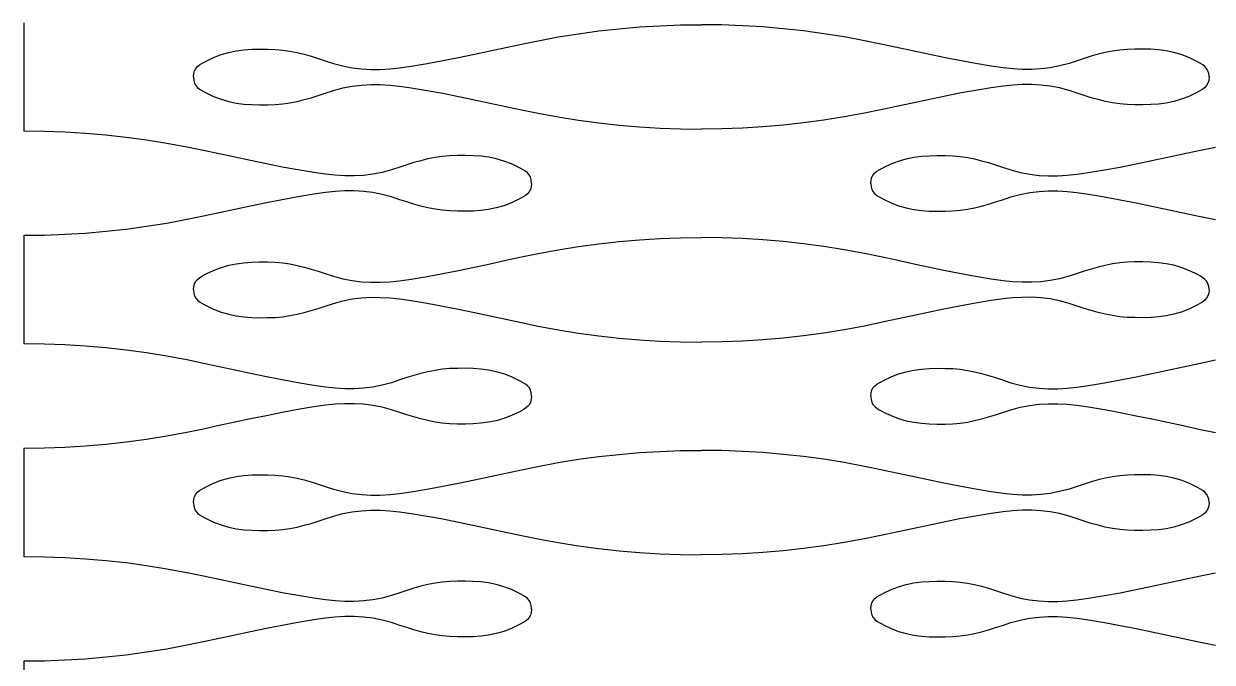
# Model space of a CAD drawing. Extents: x -53 to 53, y -73 to 73.
# Drawn here: x -52.5 to -21.8, y -16.87 to -0.37 of the extents above; entities that cross this region are included whole.
import ezdxf

# ---------------------------------------------------------------- set-up
doc = ezdxf.new("R2010")
doc.units = 0
doc.header["$MEASUREMENT"] = 0
doc.layers.get('0').update_dxf_attribs({"linetype": 'CONTINUOUS'})

msp = doc.modelspace()

# ---------------------------------------------------------------- linework, layer by layer
for p, q in [((-52.5, -0.346), (-52.5, -3.146)), ((-38.168, -0.627), (-37.644, -0.556)), ((-37.644, -0.556), (-37.119, -0.498)), ((-37.119, -0.498), (-36.592, -0.453)), ((-36.592, -0.453), (-36.064, -0.421)), ((-36.064, -0.421), (-35.533, -0.402)), ((-35.533, -0.402), (-35, -0.396)), ((-34.467, -0.402), (-35, -0.396)), ((-33.936, -0.421), (-34.467, -0.402)), ((-33.408, -0.453), (-33.936, -0.421)), ((-32.881, -0.498), (-33.408, -0.453)), ((-32.356, -0.556), (-32.881, -0.498)), ((-31.832, -0.627), (-32.356, -0.556)), ((-40.048, -0.984), (-39.642, -0.898)), ((-39.642, -0.898), (-39.216, -0.81)), ((-39.216, -0.81), (-38.692, -0.712)), ((-38.692, -0.712), (-38.168, -0.627)), ((-31.308, -0.712), (-31.832, -0.627)), ((-30.784, -0.81), (-31.308, -0.712)), ((-30.358, -0.898), (-30.784, -0.81)), ((-29.951, -0.984), (-30.358, -0.898)), ((-47.596, -1.244), (-47.401, -1.169)), ((-47.401, -1.169), (-47.206, -1.112)), ((-47.206, -1.112), (-47.01, -1.072)), ((-47.01, -1.072), (-46.812, -1.046)), ((-46.812, -1.046), (-46.612, -1.031)), ((-46.612, -1.031), (-46.408, -1.025)), ((-46.408, -1.025), (-46.201, -1.026)), ((-46.201, -1.026), (-46.002, -1.033)), ((-46.002, -1.033), (-45.811, -1.051)), ((-45.811, -1.051), (-45.624, -1.078)), ((-45.624, -1.078), (-45.439, -1.115)), ((-45.439, -1.115), (-45.257, -1.159)), ((-45.257, -1.159), (-45.076, -1.21)), ((-45.076, -1.21), (-44.896, -1.265)), ((-41.267, -1.243), (-40.86, -1.158)), ((-40.86, -1.158), (-40.454, -1.072)), ((-40.454, -1.072), (-40.048, -0.984)), ((-29.546, -1.072), (-29.951, -0.984)), ((-29.14, -1.158), (-29.546, -1.072)), ((-28.733, -1.243), (-29.14, -1.158)), ((-24.924, -1.21), (-25.105, -1.265)), ((-24.743, -1.159), (-24.924, -1.21)), ((-24.561, -1.115), (-24.743, -1.159)), ((-24.376, -1.078), (-24.561, -1.115)), ((-24.189, -1.051), (-24.376, -1.078)), ((-23.999, -1.033), (-24.189, -1.051)), ((-23.799, -1.026), (-23.999, -1.033)), ((-23.592, -1.025), (-23.799, -1.026)), ((-23.389, -1.031), (-23.592, -1.025)), ((-23.188, -1.046), (-23.389, -1.031)), ((-22.99, -1.072), (-23.188, -1.046)), ((-22.794, -1.112), (-22.99, -1.072)), ((-22.599, -1.169), (-22.794, -1.112)), ((-22.404, -1.244), (-22.599, -1.169)), ((-48.09, -1.585), (-48.056, -1.525)), ((-48.056, -1.525), (-48.013, -1.476)), ((-48.013, -1.476), (-47.961, -1.434)), ((-47.961, -1.434), (-47.902, -1.397)), ((-47.902, -1.397), (-47.838, -1.362)), ((-47.838, -1.362), (-47.77, -1.328)), ((-47.77, -1.328), (-47.596, -1.244)), ((-44.896, -1.265), (-44.715, -1.325)), ((-44.715, -1.325), (-44.502, -1.396)), ((-44.502, -1.396), (-44.258, -1.461)), ((-44.258, -1.461), (-44.015, -1.508)), ((-44.015, -1.508), (-43.774, -1.538)), ((-43.046, -1.537), (-42.798, -1.511)), ((-42.798, -1.511), (-42.493, -1.467)), ((-42.493, -1.467), (-42.083, -1.399)), ((-42.083, -1.399), (-41.675, -1.323)), ((-41.675, -1.323), (-41.267, -1.243)), ((-28.326, -1.323), (-28.733, -1.243)), ((-27.917, -1.399), (-28.326, -1.323)), ((-27.507, -1.467), (-27.917, -1.399)), ((-27.202, -1.511), (-27.507, -1.467)), ((-26.954, -1.537), (-27.202, -1.511)), ((-25.985, -1.508), (-26.226, -1.538)), ((-25.743, -1.461), (-25.985, -1.508)), ((-25.499, -1.396), (-25.743, -1.461)), ((-25.285, -1.325), (-25.499, -1.396)), ((-25.105, -1.265), (-25.285, -1.325)), ((-22.23, -1.328), (-22.404, -1.244)), ((-22.163, -1.362), (-22.23, -1.328)), ((-22.099, -1.397), (-22.163, -1.362)), ((-22.04, -1.434), (-22.099, -1.397)), ((-21.988, -1.476), (-22.04, -1.434)), ((-21.944, -1.525), (-21.988, -1.476)), ((-21.911, -1.585), (-21.944, -1.525)), ((-48.118, -1.746), (-48.111, -1.658)), ((-48.118, -1.746), (-48.111, -1.834)), ((-48.111, -1.658), (-48.09, -1.585)), ((-48.111, -1.834), (-48.09, -1.906)), ((-43.774, -1.538), (-43.533, -1.552)), ((-43.533, -1.552), (-43.29, -1.551)), ((-43.29, -1.551), (-43.046, -1.537)), ((-26.71, -1.551), (-26.954, -1.537)), ((-26.467, -1.552), (-26.71, -1.551)), ((-26.226, -1.538), (-26.467, -1.552)), ((-21.89, -1.658), (-21.911, -1.585)), ((-21.89, -1.834), (-21.911, -1.906)), ((-21.882, -1.746), (-21.89, -1.658)), ((-21.882, -1.746), (-21.89, -1.834)), ((-48.09, -1.906), (-48.056, -1.966)), ((-48.056, -1.966), (-48.013, -2.016)), ((-48.013, -2.016), (-47.96, -2.058)), ((-47.96, -2.058), (-47.901, -2.095)), ((-47.901, -2.095), (-47.837, -2.129)), ((-47.837, -2.129), (-47.77, -2.164)), ((-44.715, -2.167), (-44.502, -2.096)), ((-44.502, -2.096), (-44.257, -2.03)), ((-44.257, -2.03), (-44.015, -1.983)), ((-44.015, -1.983), (-43.774, -1.954)), ((-43.774, -1.954), (-43.533, -1.94)), ((-43.533, -1.94), (-43.29, -1.941)), ((-43.29, -1.941), (-43.046, -1.954)), ((-43.046, -1.954), (-42.798, -1.98)), ((-42.798, -1.98), (-42.493, -2.024)), ((-42.493, -2.024), (-42.083, -2.093)), ((-42.083, -2.093), (-41.674, -2.168)), ((-27.917, -2.093), (-28.326, -2.168)), ((-27.507, -2.024), (-27.917, -2.093)), ((-27.202, -1.98), (-27.507, -2.024)), ((-26.954, -1.954), (-27.202, -1.98)), ((-26.71, -1.941), (-26.954, -1.954)), ((-26.467, -1.94), (-26.71, -1.941)), ((-26.226, -1.954), (-26.467, -1.94)), ((-25.985, -1.983), (-26.226, -1.954)), ((-25.743, -2.03), (-25.985, -1.983)), ((-25.499, -2.096), (-25.743, -2.03)), ((-25.285, -2.167), (-25.499, -2.096)), ((-22.163, -2.129), (-22.23, -2.164)), ((-22.099, -2.095), (-22.163, -2.129)), ((-22.04, -2.058), (-22.099, -2.095)), ((-21.988, -2.016), (-22.04, -2.058)), ((-21.944, -1.966), (-21.988, -2.016)), ((-21.911, -1.906), (-21.944, -1.966)), ((-47.77, -2.164), (-47.596, -2.248)), ((-47.596, -2.248), (-47.401, -2.323)), ((-47.401, -2.323), (-47.206, -2.379)), ((-47.206, -2.379), (-47.01, -2.419)), ((-47.01, -2.419), (-46.812, -2.446)), ((-46.812, -2.446), (-46.611, -2.461)), ((-46.002, -2.459), (-45.811, -2.441)), ((-45.811, -2.441), (-45.624, -2.413)), ((-45.624, -2.413), (-45.439, -2.377)), ((-45.439, -2.377), (-45.257, -2.332)), ((-45.257, -2.332), (-45.076, -2.282)), ((-45.076, -2.282), (-44.895, -2.226)), ((-44.895, -2.226), (-44.715, -2.167)), ((-41.674, -2.168), (-41.267, -2.249)), ((-41.267, -2.249), (-40.86, -2.333)), ((-40.86, -2.333), (-40.454, -2.42)), ((-40.454, -2.42), (-40.048, -2.507)), ((-29.546, -2.42), (-29.952, -2.507)), ((-29.14, -2.333), (-29.546, -2.42)), ((-28.733, -2.249), (-29.14, -2.333)), ((-28.326, -2.168), (-28.733, -2.249)), ((-25.105, -2.226), (-25.285, -2.167)), ((-24.924, -2.282), (-25.105, -2.226)), ((-24.743, -2.332), (-24.924, -2.282)), ((-24.561, -2.377), (-24.743, -2.332)), ((-24.377, -2.413), (-24.561, -2.377)), ((-24.189, -2.441), (-24.377, -2.413)), ((-23.999, -2.459), (-24.189, -2.441)), ((-23.189, -2.446), (-23.389, -2.461)), ((-22.991, -2.419), (-23.189, -2.446)), ((-22.794, -2.379), (-22.991, -2.419)), ((-22.599, -2.323), (-22.794, -2.379)), ((-22.404, -2.248), (-22.599, -2.323)), ((-22.23, -2.164), (-22.404, -2.248)), ((-46.611, -2.461), (-46.408, -2.467)), ((-46.408, -2.467), (-46.201, -2.466)), ((-46.201, -2.466), (-46.002, -2.459)), ((-40.048, -2.507), (-39.642, -2.594)), ((-39.642, -2.594), (-39.216, -2.682)), ((-39.216, -2.682), (-38.692, -2.779)), ((-30.784, -2.682), (-31.308, -2.779)), ((-30.358, -2.594), (-30.784, -2.682)), ((-29.952, -2.507), (-30.358, -2.594)), ((-23.8, -2.466), (-23.999, -2.459)), ((-23.592, -2.467), (-23.8, -2.466)), ((-23.389, -2.461), (-23.592, -2.467)), ((-38.692, -2.779), (-38.168, -2.864)), ((-38.168, -2.864), (-37.644, -2.935)), ((-37.644, -2.935), (-37.119, -2.993)), ((-37.119, -2.993), (-36.592, -3.038)), ((-36.592, -3.038), (-36.064, -3.07)), ((-33.408, -3.038), (-33.936, -3.07)), ((-32.881, -2.993), (-33.408, -3.038)), ((-32.356, -2.935), (-32.881, -2.993)), ((-31.832, -2.864), (-32.356, -2.935)), ((-31.308, -2.779), (-31.832, -2.864)), ((-51.967, -3.152), (-52.5, -3.146)), ((-51.436, -3.171), (-51.967, -3.152)), ((-50.908, -3.203), (-51.436, -3.171)), ((-50.381, -3.248), (-50.908, -3.203)), ((-49.856, -3.306), (-50.381, -3.248)), ((-49.332, -3.377), (-49.856, -3.306)), ((-36.064, -3.07), (-35.533, -3.089)), ((-35.533, -3.089), (-35, -3.096)), ((-34.467, -3.089), (-35, -3.096)), ((-33.936, -3.07), (-34.467, -3.089)), ((-48.808, -3.462), (-49.332, -3.377)), ((-48.284, -3.56), (-48.808, -3.462)), ((-47.858, -3.648), (-48.284, -3.56)), ((-47.451, -3.734), (-47.858, -3.648)), ((-22.548, -3.734), (-22.142, -3.648)), ((-22.142, -3.648), (-21.716, -3.56)), ((-47.046, -3.822), (-47.451, -3.734)), ((-46.64, -3.908), (-47.046, -3.822)), ((-46.233, -3.993), (-46.64, -3.908)), ((-42.424, -3.96), (-42.605, -4.015)), ((-42.243, -3.909), (-42.424, -3.96)), ((-42.061, -3.865), (-42.243, -3.909)), ((-41.876, -3.828), (-42.061, -3.865)), ((-41.689, -3.801), (-41.876, -3.828)), ((-41.499, -3.783), (-41.689, -3.801)), ((-41.299, -3.776), (-41.499, -3.783)), ((-41.092, -3.775), (-41.299, -3.776)), ((-40.889, -3.781), (-41.092, -3.775)), ((-40.688, -3.796), (-40.889, -3.781)), ((-40.49, -3.822), (-40.688, -3.796)), ((-40.294, -3.862), (-40.49, -3.822)), ((-40.099, -3.919), (-40.294, -3.862)), ((-39.904, -3.994), (-40.099, -3.919)), ((-30.096, -3.994), (-29.901, -3.919)), ((-29.901, -3.919), (-29.706, -3.862)), ((-29.706, -3.862), (-29.51, -3.822)), ((-29.51, -3.822), (-29.312, -3.796)), ((-29.312, -3.796), (-29.112, -3.781)), ((-29.112, -3.781), (-28.908, -3.775)), ((-28.908, -3.775), (-28.701, -3.776)), ((-28.701, -3.776), (-28.502, -3.783)), ((-28.502, -3.783), (-28.311, -3.801)), ((-28.311, -3.801), (-28.124, -3.828)), ((-28.124, -3.828), (-27.939, -3.865)), ((-27.939, -3.865), (-27.757, -3.909)), ((-27.757, -3.909), (-27.576, -3.96)), ((-27.576, -3.96), (-27.396, -4.015)), ((-23.767, -3.993), (-23.36, -3.908)), ((-23.36, -3.908), (-22.954, -3.822)), ((-22.954, -3.822), (-22.548, -3.734)), ((-45.826, -4.073), (-46.233, -3.993)), ((-45.417, -4.149), (-45.826, -4.073)), ((-45.007, -4.217), (-45.417, -4.149)), ((-44.702, -4.261), (-45.007, -4.217)), ((-44.454, -4.287), (-44.702, -4.261)), ((-44.21, -4.301), (-44.454, -4.287)), ((-43.726, -4.288), (-43.967, -4.302)), ((-43.485, -4.258), (-43.726, -4.288)), ((-43.243, -4.211), (-43.485, -4.258)), ((-42.999, -4.146), (-43.243, -4.211)), ((-42.785, -4.075), (-42.999, -4.146)), ((-42.605, -4.015), (-42.785, -4.075)), ((-39.73, -4.078), (-39.904, -3.994)), ((-39.663, -4.112), (-39.73, -4.078)), ((-39.599, -4.147), (-39.663, -4.112)), ((-39.54, -4.184), (-39.599, -4.147)), ((-39.488, -4.226), (-39.54, -4.184)), ((-39.444, -4.275), (-39.488, -4.226)), ((-39.411, -4.335), (-39.444, -4.275)), ((-30.59, -4.335), (-30.556, -4.275)), ((-30.556, -4.275), (-30.513, -4.226)), ((-30.513, -4.226), (-30.461, -4.184)), ((-30.461, -4.184), (-30.402, -4.147)), ((-30.402, -4.147), (-30.338, -4.112)), ((-30.338, -4.112), (-30.27, -4.078)), ((-30.27, -4.078), (-30.096, -3.994)), ((-27.396, -4.015), (-27.215, -4.075)), ((-27.215, -4.075), (-27.002, -4.146)), ((-27.002, -4.146), (-26.758, -4.211)), ((-26.758, -4.211), (-26.515, -4.258)), ((-26.515, -4.258), (-26.274, -4.288)), ((-26.274, -4.288), (-26.033, -4.302)), ((-25.79, -4.301), (-25.546, -4.287)), ((-25.546, -4.287), (-25.298, -4.261)), ((-25.298, -4.261), (-24.993, -4.217)), ((-24.993, -4.217), (-24.583, -4.149)), ((-24.583, -4.149), (-24.175, -4.073)), ((-24.175, -4.073), (-23.767, -3.993)), ((-43.967, -4.302), (-44.21, -4.301)), ((-39.39, -4.408), (-39.411, -4.335)), ((-39.39, -4.584), (-39.411, -4.656)), ((-39.382, -4.496), (-39.39, -4.408)), ((-39.382, -4.496), (-39.39, -4.584)), ((-30.618, -4.496), (-30.611, -4.408)), ((-30.618, -4.496), (-30.611, -4.584)), ((-30.611, -4.408), (-30.59, -4.335)), ((-30.611, -4.584), (-30.59, -4.656)), ((-26.033, -4.302), (-25.79, -4.301)), ((-45.417, -4.843), (-45.826, -4.918)), ((-45.007, -4.774), (-45.417, -4.843)), ((-44.702, -4.73), (-45.007, -4.774)), ((-44.454, -4.704), (-44.702, -4.73)), ((-44.21, -4.691), (-44.454, -4.704)), ((-43.967, -4.69), (-44.21, -4.691)), ((-43.726, -4.704), (-43.967, -4.69)), ((-43.485, -4.733), (-43.726, -4.704)), ((-43.243, -4.78), (-43.485, -4.733)), ((-42.999, -4.846), (-43.243, -4.78)), ((-42.785, -4.917), (-42.999, -4.846)), ((-39.663, -4.879), (-39.73, -4.914)), ((-39.599, -4.845), (-39.663, -4.879)), ((-39.54, -4.808), (-39.599, -4.845)), ((-39.488, -4.766), (-39.54, -4.808)), ((-39.444, -4.716), (-39.488, -4.766)), ((-39.411, -4.656), (-39.444, -4.716)), ((-30.59, -4.656), (-30.556, -4.716)), ((-30.556, -4.716), (-30.513, -4.766)), ((-30.513, -4.766), (-30.46, -4.808)), ((-30.46, -4.808), (-30.401, -4.845)), ((-30.401, -4.845), (-30.337, -4.879)), ((-30.337, -4.879), (-30.27, -4.914)), ((-27.215, -4.917), (-27.002, -4.846)), ((-27.002, -4.846), (-26.757, -4.78)), ((-26.757, -4.78), (-26.515, -4.733)), ((-26.515, -4.733), (-26.274, -4.704)), ((-26.274, -4.704), (-26.033, -4.69)), ((-26.033, -4.69), (-25.79, -4.691)), ((-25.79, -4.691), (-25.546, -4.704)), ((-25.546, -4.704), (-25.298, -4.73)), ((-25.298, -4.73), (-24.993, -4.774)), ((-24.993, -4.774), (-24.583, -4.843)), ((-24.583, -4.843), (-24.174, -4.918)), ((-47.046, -5.17), (-47.452, -5.257)), ((-46.64, -5.083), (-47.046, -5.17)), ((-46.233, -4.999), (-46.64, -5.083)), ((-45.826, -4.918), (-46.233, -4.999)), ((-42.605, -4.976), (-42.785, -4.917)), ((-42.424, -5.032), (-42.605, -4.976)), ((-42.243, -5.082), (-42.424, -5.032)), ((-42.061, -5.127), (-42.243, -5.082)), ((-41.877, -5.163), (-42.061, -5.127)), ((-41.689, -5.191), (-41.877, -5.163)), ((-41.499, -5.209), (-41.689, -5.191)), ((-41.3, -5.216), (-41.499, -5.209)), ((-41.092, -5.217), (-41.3, -5.216)), ((-40.889, -5.211), (-41.092, -5.217)), ((-40.689, -5.196), (-40.889, -5.211)), ((-40.491, -5.169), (-40.689, -5.196)), ((-40.294, -5.129), (-40.491, -5.169)), ((-40.099, -5.073), (-40.294, -5.129)), ((-39.904, -4.998), (-40.099, -5.073)), ((-39.73, -4.914), (-39.904, -4.998)), ((-30.27, -4.914), (-30.096, -4.998)), ((-30.096, -4.998), (-29.901, -5.073)), ((-29.901, -5.073), (-29.706, -5.129)), ((-29.706, -5.129), (-29.51, -5.169)), ((-29.51, -5.169), (-29.312, -5.196)), ((-29.312, -5.196), (-29.111, -5.211)), ((-29.111, -5.211), (-28.908, -5.217)), ((-28.908, -5.217), (-28.701, -5.216)), ((-28.701, -5.216), (-28.502, -5.209)), ((-28.502, -5.209), (-28.311, -5.191)), ((-28.311, -5.191), (-28.124, -5.163)), ((-28.124, -5.163), (-27.939, -5.127)), ((-27.939, -5.127), (-27.757, -5.082)), ((-27.757, -5.082), (-27.576, -5.032)), ((-27.576, -5.032), (-27.395, -4.976)), ((-27.395, -4.976), (-27.215, -4.917)), ((-24.174, -4.918), (-23.767, -4.999)), ((-23.767, -4.999), (-23.36, -5.083)), ((-23.36, -5.083), (-22.954, -5.17)), ((-22.954, -5.17), (-22.548, -5.257)), ((-48.284, -5.432), (-48.808, -5.529)), ((-47.858, -5.344), (-48.284, -5.432)), ((-47.452, -5.257), (-47.858, -5.344)), ((-22.548, -5.257), (-22.142, -5.344)), ((-22.142, -5.344), (-21.716, -5.432)), ((-51.436, -5.82), (-51.967, -5.839)), ((-50.908, -5.788), (-51.436, -5.82)), ((-50.381, -5.743), (-50.908, -5.788)), ((-49.856, -5.685), (-50.381, -5.743)), ((-49.332, -5.614), (-49.856, -5.685)), ((-48.808, -5.529), (-49.332, -5.614)), ((-51.967, -5.839), (-52.5, -5.846)), ((-52.5, -5.846), (-52.5, -8.646)), ((-38.692, -6.212), (-38.169, -6.127)), ((-38.169, -6.127), (-37.644, -6.056)), ((-37.644, -6.056), (-37.119, -5.998)), ((-37.119, -5.998), (-36.593, -5.953)), ((-36.593, -5.953), (-36.064, -5.921)), ((-36.064, -5.921), (-35.533, -5.902)), ((-35.533, -5.902), (-35, -5.896)), ((-34.467, -5.902), (-35, -5.896)), ((-33.936, -5.921), (-34.467, -5.902)), ((-33.408, -5.953), (-33.936, -5.921)), ((-32.881, -5.998), (-33.408, -5.953)), ((-32.356, -6.056), (-32.881, -5.998)), ((-31.832, -6.127), (-32.356, -6.056)), ((-31.308, -6.212), (-31.832, -6.127)), ((-40.049, -6.484), (-39.643, -6.398)), ((-39.643, -6.398), (-39.216, -6.31)), ((-39.216, -6.31), (-38.692, -6.212)), ((-30.784, -6.31), (-31.308, -6.212)), ((-30.358, -6.398), (-30.784, -6.31)), ((-29.952, -6.484), (-30.358, -6.398)), ((-47.77, -6.828), (-47.596, -6.744)), ((-47.596, -6.744), (-47.402, -6.669)), ((-47.402, -6.669), (-47.206, -6.612)), ((-47.206, -6.612), (-47.01, -6.572)), ((-47.01, -6.572), (-46.812, -6.546)), ((-46.812, -6.546), (-46.612, -6.531)), ((-46.612, -6.531), (-46.409, -6.525)), ((-46.409, -6.525), (-46.201, -6.526)), ((-46.201, -6.526), (-46.002, -6.533)), ((-46.002, -6.533), (-45.811, -6.551)), ((-45.811, -6.551), (-45.624, -6.578)), ((-45.624, -6.578), (-45.44, -6.615)), ((-45.44, -6.615), (-45.257, -6.659)), ((-45.257, -6.659), (-45.076, -6.71)), ((-45.076, -6.71), (-44.896, -6.765)), ((-41.675, -6.823), (-41.267, -6.743)), ((-41.267, -6.743), (-40.861, -6.658)), ((-40.861, -6.658), (-40.455, -6.572)), ((-40.455, -6.572), (-40.049, -6.484)), ((-29.546, -6.572), (-29.952, -6.484)), ((-29.14, -6.658), (-29.546, -6.572)), ((-28.733, -6.743), (-29.14, -6.658)), ((-28.326, -6.823), (-28.733, -6.743)), ((-24.925, -6.71), (-25.105, -6.765)), ((-24.744, -6.659), (-24.925, -6.71)), ((-24.561, -6.615), (-24.744, -6.659)), ((-24.377, -6.578), (-24.561, -6.615)), ((-24.189, -6.551), (-24.377, -6.578)), ((-23.999, -6.533), (-24.189, -6.551)), ((-23.799, -6.526), (-23.999, -6.533)), ((-23.592, -6.525), (-23.799, -6.526)), ((-23.389, -6.531), (-23.592, -6.525)), ((-23.189, -6.546), (-23.389, -6.531)), ((-22.991, -6.572), (-23.189, -6.546)), ((-22.794, -6.612), (-22.991, -6.572)), ((-22.599, -6.669), (-22.794, -6.612)), ((-22.404, -6.744), (-22.599, -6.669)), ((-22.23, -6.828), (-22.404, -6.744)), ((-48.09, -7.085), (-48.057, -7.025)), ((-48.057, -7.025), (-48.013, -6.976)), ((-48.013, -6.976), (-47.961, -6.934)), ((-47.961, -6.934), (-47.902, -6.897)), ((-47.902, -6.897), (-47.838, -6.862)), ((-47.838, -6.862), (-47.77, -6.828)), ((-44.896, -6.765), (-44.716, -6.825)), ((-44.716, -6.825), (-44.502, -6.896)), ((-44.502, -6.896), (-44.258, -6.961)), ((-44.258, -6.961), (-44.016, -7.008)), ((-44.016, -7.008), (-43.774, -7.038)), ((-43.774, -7.038), (-43.533, -7.052)), ((-43.533, -7.052), (-43.291, -7.051)), ((-43.291, -7.051), (-43.046, -7.037)), ((-43.046, -7.037), (-42.798, -7.011)), ((-42.798, -7.011), (-42.494, -6.967)), ((-42.494, -6.967), (-42.083, -6.899)), ((-42.083, -6.899), (-41.675, -6.823)), ((-27.917, -6.899), (-28.326, -6.823)), ((-27.507, -6.967), (-27.917, -6.899)), ((-27.203, -7.011), (-27.507, -6.967)), ((-26.955, -7.037), (-27.203, -7.011)), ((-26.71, -7.051), (-26.955, -7.037)), ((-26.468, -7.052), (-26.71, -7.051)), ((-26.226, -7.038), (-26.468, -7.052)), ((-25.985, -7.008), (-26.226, -7.038)), ((-25.743, -6.961), (-25.985, -7.008)), ((-25.499, -6.896), (-25.743, -6.961)), ((-25.285, -6.825), (-25.499, -6.896)), ((-25.105, -6.765), (-25.285, -6.825)), ((-22.163, -6.862), (-22.23, -6.828)), ((-22.099, -6.897), (-22.163, -6.862)), ((-22.04, -6.934), (-22.099, -6.897)), ((-21.988, -6.976), (-22.04, -6.934)), ((-21.944, -7.025), (-21.988, -6.976)), ((-21.911, -7.085), (-21.944, -7.025)), ((-48.119, -7.246), (-48.111, -7.158)), ((-48.119, -7.246), (-48.111, -7.334)), ((-48.111, -7.158), (-48.09, -7.085)), ((-48.111, -7.334), (-48.09, -7.406)), ((-21.89, -7.158), (-21.911, -7.085)), ((-21.89, -7.334), (-21.911, -7.406)), ((-21.882, -7.246), (-21.89, -7.158)), ((-21.882, -7.246), (-21.89, -7.334)), ((-48.09, -7.406), (-48.056, -7.466)), ((-48.056, -7.466), (-48.013, -7.516)), ((-48.013, -7.516), (-47.961, -7.558)), ((-47.961, -7.558), (-47.902, -7.595)), ((-47.902, -7.595), (-47.837, -7.629)), ((-47.837, -7.629), (-47.77, -7.664)), ((-47.77, -7.664), (-47.596, -7.748)), ((-44.896, -7.726), (-44.715, -7.667)), ((-44.715, -7.667), (-44.502, -7.596)), ((-44.502, -7.596), (-44.258, -7.53)), ((-44.258, -7.53), (-44.015, -7.483)), ((-44.015, -7.483), (-43.774, -7.454)), ((-43.774, -7.454), (-43.533, -7.44)), ((-43.533, -7.44), (-43.291, -7.441)), ((-43.291, -7.441), (-43.046, -7.454)), ((-43.046, -7.454), (-42.798, -7.48)), ((-42.798, -7.48), (-42.493, -7.524)), ((-42.493, -7.524), (-42.083, -7.593)), ((-42.083, -7.593), (-41.675, -7.668)), ((-41.675, -7.668), (-41.267, -7.749)), ((-28.326, -7.668), (-28.733, -7.749)), ((-27.917, -7.593), (-28.326, -7.668)), ((-27.507, -7.524), (-27.917, -7.593)), ((-27.203, -7.48), (-27.507, -7.524)), ((-26.955, -7.454), (-27.203, -7.48)), ((-26.71, -7.441), (-26.955, -7.454)), ((-26.468, -7.44), (-26.71, -7.441)), ((-26.226, -7.454), (-26.468, -7.44)), ((-25.985, -7.483), (-26.226, -7.454)), ((-25.743, -7.53), (-25.985, -7.483)), ((-25.499, -7.596), (-25.743, -7.53)), ((-25.285, -7.667), (-25.499, -7.596)), ((-25.105, -7.726), (-25.285, -7.667)), ((-22.23, -7.664), (-22.404, -7.748)), ((-22.163, -7.629), (-22.23, -7.664)), ((-22.099, -7.595), (-22.163, -7.629)), ((-22.04, -7.558), (-22.099, -7.595)), ((-21.988, -7.516), (-22.04, -7.558)), ((-21.944, -7.466), (-21.988, -7.516)), ((-21.911, -7.406), (-21.944, -7.466)), ((-47.596, -7.748), (-47.401, -7.823)), ((-47.401, -7.823), (-47.206, -7.879)), ((-47.206, -7.879), (-47.01, -7.919)), ((-47.01, -7.919), (-46.812, -7.946)), ((-46.812, -7.946), (-46.611, -7.961)), ((-46.611, -7.961), (-46.408, -7.967)), ((-46.408, -7.967), (-46.201, -7.966)), ((-46.201, -7.966), (-46.002, -7.959)), ((-46.002, -7.959), (-45.811, -7.941)), ((-45.811, -7.941), (-45.624, -7.913)), ((-45.624, -7.913), (-45.439, -7.877)), ((-45.439, -7.877), (-45.257, -7.832)), ((-45.257, -7.832), (-45.076, -7.782)), ((-45.076, -7.782), (-44.896, -7.726)), ((-41.267, -7.749), (-40.861, -7.833)), ((-40.861, -7.833), (-40.454, -7.92)), ((-40.454, -7.92), (-40.049, -8.007)), ((-29.546, -7.92), (-29.952, -8.007)), ((-29.14, -7.833), (-29.546, -7.92)), ((-28.733, -7.749), (-29.14, -7.833)), ((-24.925, -7.782), (-25.105, -7.726)), ((-24.744, -7.832), (-24.925, -7.782)), ((-24.561, -7.877), (-24.744, -7.832)), ((-24.377, -7.913), (-24.561, -7.877)), ((-24.19, -7.941), (-24.377, -7.913)), ((-23.999, -7.959), (-24.19, -7.941)), ((-23.8, -7.966), (-23.999, -7.959)), ((-23.593, -7.967), (-23.8, -7.966)), ((-23.389, -7.961), (-23.593, -7.967)), ((-23.189, -7.946), (-23.389, -7.961)), ((-22.991, -7.919), (-23.189, -7.946)), ((-22.795, -7.879), (-22.991, -7.919)), ((-22.599, -7.823), (-22.795, -7.879)), ((-22.404, -7.748), (-22.599, -7.823)), ((-40.049, -8.007), (-39.643, -8.094)), ((-39.643, -8.094), (-39.216, -8.182)), ((-39.216, -8.182), (-38.692, -8.279)), ((-38.692, -8.279), (-38.168, -8.364)), ((-31.308, -8.279), (-31.832, -8.364)), ((-30.784, -8.182), (-31.308, -8.279)), ((-30.358, -8.094), (-30.784, -8.182)), ((-29.952, -8.007), (-30.358, -8.094)), ((-38.168, -8.364), (-37.644, -8.435)), ((-37.644, -8.435), (-37.119, -8.493)), ((-37.119, -8.493), (-36.592, -8.538)), ((-36.592, -8.538), (-36.064, -8.57)), ((-36.064, -8.57), (-35.533, -8.589)), ((-35.533, -8.589), (-35, -8.596)), ((-34.467, -8.589), (-35, -8.596)), ((-33.936, -8.57), (-34.467, -8.589)), ((-33.408, -8.538), (-33.936, -8.57)), ((-32.882, -8.493), (-33.408, -8.538)), ((-32.356, -8.435), (-32.882, -8.493)), ((-31.832, -8.364), (-32.356, -8.435)), ((-51.967, -8.652), (-52.5, -8.646)), ((-51.436, -8.671), (-51.967, -8.652)), ((-50.908, -8.703), (-51.436, -8.671)), ((-50.381, -8.748), (-50.908, -8.703)), ((-49.856, -8.806), (-50.381, -8.748)), ((-49.332, -8.877), (-49.856, -8.806)), ((-48.808, -8.962), (-49.332, -8.877)), ((-48.284, -9.06), (-48.808, -8.962)), ((-47.858, -9.148), (-48.284, -9.06)), ((-47.452, -9.234), (-47.858, -9.148)), ((-22.549, -9.234), (-22.143, -9.148)), ((-22.143, -9.148), (-21.716, -9.06)), ((-47.046, -9.322), (-47.452, -9.234)), ((-46.64, -9.408), (-47.046, -9.322)), ((-46.233, -9.493), (-46.64, -9.408)), ((-45.826, -9.573), (-46.233, -9.493)), ((-42.605, -9.515), (-42.785, -9.575)), ((-42.425, -9.46), (-42.605, -9.515)), ((-42.244, -9.409), (-42.425, -9.46)), ((-42.061, -9.365), (-42.244, -9.409)), ((-41.877, -9.328), (-42.061, -9.365)), ((-41.689, -9.301), (-41.877, -9.328)), ((-41.499, -9.283), (-41.689, -9.301)), ((-41.299, -9.276), (-41.499, -9.283)), ((-41.092, -9.275), (-41.299, -9.276)), ((-40.889, -9.281), (-41.092, -9.275)), ((-40.689, -9.296), (-40.889, -9.281)), ((-40.491, -9.322), (-40.689, -9.296)), ((-40.294, -9.362), (-40.491, -9.322)), ((-40.099, -9.419), (-40.294, -9.362)), ((-39.904, -9.494), (-40.099, -9.419)), ((-39.73, -9.578), (-39.904, -9.494)), ((-30.27, -9.578), (-30.096, -9.494)), ((-30.096, -9.494), (-29.902, -9.419)), ((-29.902, -9.419), (-29.706, -9.362)), ((-29.706, -9.362), (-29.51, -9.322)), ((-29.51, -9.322), (-29.312, -9.296)), ((-29.312, -9.296), (-29.112, -9.281)), ((-29.112, -9.281), (-28.909, -9.275)), ((-28.909, -9.275), (-28.701, -9.276)), ((-28.701, -9.276), (-28.502, -9.283)), ((-28.502, -9.283), (-28.311, -9.301)), ((-28.311, -9.301), (-28.124, -9.328)), ((-28.124, -9.328), (-27.94, -9.365)), ((-27.94, -9.365), (-27.757, -9.409)), ((-27.757, -9.409), (-27.576, -9.46)), ((-27.576, -9.46), (-27.396, -9.515)), ((-27.396, -9.515), (-27.216, -9.575)), ((-24.175, -9.573), (-23.767, -9.493)), ((-23.767, -9.493), (-23.361, -9.408)), ((-23.361, -9.408), (-22.955, -9.322)), ((-22.955, -9.322), (-22.549, -9.234)), ((-45.417, -9.649), (-45.826, -9.573)), ((-45.007, -9.717), (-45.417, -9.649)), ((-44.703, -9.761), (-45.007, -9.717)), ((-44.455, -9.787), (-44.703, -9.761)), ((-44.21, -9.801), (-44.455, -9.787)), ((-43.968, -9.802), (-44.21, -9.801)), ((-43.726, -9.788), (-43.968, -9.802)), ((-43.485, -9.758), (-43.726, -9.788)), ((-43.243, -9.711), (-43.485, -9.758)), ((-42.999, -9.646), (-43.243, -9.711)), ((-42.785, -9.575), (-42.999, -9.646)), ((-39.663, -9.612), (-39.73, -9.578)), ((-39.599, -9.647), (-39.663, -9.612)), ((-39.54, -9.684), (-39.599, -9.647)), ((-39.488, -9.726), (-39.54, -9.684)), ((-39.444, -9.775), (-39.488, -9.726)), ((-39.411, -9.835), (-39.444, -9.775)), ((-30.59, -9.835), (-30.557, -9.775)), ((-30.557, -9.775), (-30.513, -9.726)), ((-30.513, -9.726), (-30.461, -9.684)), ((-30.461, -9.684), (-30.402, -9.647)), ((-30.402, -9.647), (-30.338, -9.612)), ((-30.338, -9.612), (-30.27, -9.578)), ((-27.216, -9.575), (-27.002, -9.646)), ((-27.002, -9.646), (-26.758, -9.711)), ((-26.758, -9.711), (-26.516, -9.758)), ((-26.516, -9.758), (-26.274, -9.788)), ((-26.274, -9.788), (-26.033, -9.802)), ((-26.033, -9.802), (-25.791, -9.801)), ((-25.791, -9.801), (-25.546, -9.787)), ((-25.546, -9.787), (-25.298, -9.761)), ((-25.298, -9.761), (-24.994, -9.717)), ((-24.994, -9.717), (-24.583, -9.649)), ((-24.583, -9.649), (-24.175, -9.573)), ((-39.39, -9.908), (-39.411, -9.835)), ((-39.39, -10.084), (-39.411, -10.156)), ((-39.382, -9.996), (-39.39, -9.908)), ((-39.382, -9.996), (-39.39, -10.084)), ((-30.619, -9.996), (-30.611, -9.908)), ((-30.619, -9.996), (-30.611, -10.084)), ((-30.611, -9.908), (-30.59, -9.835)), ((-30.611, -10.084), (-30.59, -10.156)), ((-45.826, -10.418), (-46.233, -10.499)), ((-45.417, -10.343), (-45.826, -10.418)), ((-45.007, -10.274), (-45.417, -10.343)), ((-44.703, -10.23), (-45.007, -10.274)), ((-44.455, -10.204), (-44.703, -10.23)), ((-44.21, -10.191), (-44.455, -10.204)), ((-43.968, -10.19), (-44.21, -10.191)), ((-43.726, -10.204), (-43.968, -10.19)), ((-43.485, -10.233), (-43.726, -10.204)), ((-43.243, -10.28), (-43.485, -10.233)), ((-42.999, -10.346), (-43.243, -10.28)), ((-42.785, -10.417), (-42.999, -10.346)), ((-42.605, -10.476), (-42.785, -10.417)), ((-39.73, -10.414), (-39.904, -10.498)), ((-39.663, -10.379), (-39.73, -10.414)), ((-39.599, -10.345), (-39.663, -10.379)), ((-39.54, -10.308), (-39.599, -10.345)), ((-39.488, -10.266), (-39.54, -10.308)), ((-39.444, -10.216), (-39.488, -10.266)), ((-39.411, -10.156), (-39.444, -10.216)), ((-30.59, -10.156), (-30.556, -10.216)), ((-30.556, -10.216), (-30.513, -10.266)), ((-30.513, -10.266), (-30.461, -10.308)), ((-30.461, -10.308), (-30.402, -10.345)), ((-30.402, -10.345), (-30.337, -10.379)), ((-30.337, -10.379), (-30.27, -10.414)), ((-30.27, -10.414), (-30.096, -10.498)), ((-27.396, -10.476), (-27.215, -10.417)), ((-27.215, -10.417), (-27.002, -10.346)), ((-27.002, -10.346), (-26.758, -10.28)), ((-26.758, -10.28), (-26.515, -10.233)), ((-26.515, -10.233), (-26.274, -10.204)), ((-26.274, -10.204), (-26.033, -10.19)), ((-26.033, -10.19), (-25.791, -10.191)), ((-25.791, -10.191), (-25.546, -10.204)), ((-25.546, -10.204), (-25.298, -10.23)), ((-25.298, -10.23), (-24.993, -10.274)), ((-24.993, -10.274), (-24.583, -10.343)), ((-24.583, -10.343), (-24.175, -10.418)), ((-24.175, -10.418), (-23.767, -10.499)), ((-47.046, -10.67), (-47.452, -10.757)), ((-46.64, -10.583), (-47.046, -10.67)), ((-46.233, -10.499), (-46.64, -10.583)), ((-42.425, -10.532), (-42.605, -10.476)), ((-42.244, -10.582), (-42.425, -10.532)), ((-42.061, -10.627), (-42.244, -10.582)), ((-41.877, -10.663), (-42.061, -10.627)), ((-41.69, -10.691), (-41.877, -10.663)), ((-41.499, -10.709), (-41.69, -10.691)), ((-41.3, -10.716), (-41.499, -10.709)), ((-41.093, -10.717), (-41.3, -10.716)), ((-40.889, -10.711), (-41.093, -10.717)), ((-40.689, -10.696), (-40.889, -10.711)), ((-40.491, -10.669), (-40.689, -10.696)), ((-40.295, -10.629), (-40.491, -10.669)), ((-40.099, -10.573), (-40.295, -10.629)), ((-39.904, -10.498), (-40.099, -10.573)), ((-30.096, -10.498), (-29.901, -10.573)), ((-29.901, -10.573), (-29.706, -10.629)), ((-29.706, -10.629), (-29.51, -10.669)), ((-29.51, -10.669), (-29.312, -10.696)), ((-29.312, -10.696), (-29.111, -10.711)), ((-29.111, -10.711), (-28.908, -10.717)), ((-28.908, -10.717), (-28.701, -10.716)), ((-28.701, -10.716), (-28.502, -10.709)), ((-28.502, -10.709), (-28.311, -10.691)), ((-28.311, -10.691), (-28.124, -10.663)), ((-28.124, -10.663), (-27.939, -10.627)), ((-27.939, -10.627), (-27.757, -10.582)), ((-27.757, -10.582), (-27.576, -10.532)), ((-27.576, -10.532), (-27.396, -10.476)), ((-23.767, -10.499), (-23.361, -10.583)), ((-23.361, -10.583), (-22.954, -10.67)), ((-22.954, -10.67), (-22.549, -10.757)), ((-48.808, -11.029), (-49.332, -11.114)), ((-48.284, -10.932), (-48.808, -11.029)), ((-47.858, -10.844), (-48.284, -10.932)), ((-47.452, -10.757), (-47.858, -10.844)), ((-22.549, -10.757), (-22.143, -10.844)), ((-22.143, -10.844), (-21.716, -10.932)), ((-51.967, -11.339), (-52.5, -11.346)), ((-52.5, -11.346), (-52.5, -13.072)), ((-51.436, -11.32), (-51.967, -11.339)), ((-50.908, -11.288), (-51.436, -11.32)), ((-50.382, -11.243), (-50.908, -11.288)), ((-49.856, -11.185), (-50.382, -11.243)), ((-49.332, -11.114), (-49.856, -11.185)), ((-38.693, -11.712), (-38.169, -11.627)), ((-38.169, -11.627), (-37.644, -11.556)), ((-37.644, -11.556), (-37.119, -11.498)), ((-37.119, -11.498), (-36.593, -11.453)), ((-36.593, -11.453), (-36.064, -11.421)), ((-36.064, -11.421), (-35.534, -11.402)), ((-35.534, -11.402), (-35, -11.396)), ((-34.467, -11.402), (-35, -11.396)), ((-33.936, -11.421), (-34.467, -11.402)), ((-33.408, -11.453), (-33.936, -11.421)), ((-32.882, -11.498), (-33.408, -11.453)), ((-32.356, -11.556), (-32.882, -11.498)), ((-31.832, -11.627), (-32.356, -11.556)), ((-31.308, -11.712), (-31.832, -11.627)), ((-40.049, -11.984), (-39.643, -11.898)), ((-39.643, -11.898), (-39.217, -11.81)), ((-39.217, -11.81), (-38.693, -11.712)), ((-30.784, -11.81), (-31.308, -11.712)), ((-30.358, -11.898), (-30.784, -11.81)), ((-29.952, -11.984), (-30.358, -11.898)), ((-47.771, -12.328), (-47.597, -12.244)), ((-47.597, -12.244), (-47.402, -12.169)), ((-47.402, -12.169), (-47.206, -12.112)), ((-47.206, -12.112), (-47.01, -12.072)), ((-47.01, -12.072), (-46.812, -12.046)), ((-46.812, -12.046), (-46.612, -12.031)), ((-46.612, -12.031), (-46.409, -12.025)), ((-46.409, -12.025), (-46.202, -12.026)), ((-46.202, -12.026), (-46.002, -12.033)), ((-46.002, -12.033), (-45.812, -12.051)), ((-45.812, -12.051), (-45.624, -12.078)), ((-45.624, -12.078), (-45.44, -12.115)), ((-45.44, -12.115), (-45.257, -12.159)), ((-45.257, -12.159), (-45.076, -12.21)), ((-45.076, -12.21), (-44.896, -12.265)), ((-44.896, -12.265), (-44.716, -12.325)), ((-41.675, -12.323), (-41.267, -12.243)), ((-41.267, -12.243), (-40.861, -12.158)), ((-40.861, -12.158), (-40.455, -12.072)), ((-40.455, -12.072), (-40.049, -11.984)), ((-29.546, -12.072), (-29.952, -11.984)), ((-29.14, -12.158), (-29.546, -12.072)), ((-28.734, -12.243), (-29.14, -12.158)), ((-28.326, -12.323), (-28.734, -12.243)), ((-25.105, -12.265), (-25.285, -12.325)), ((-24.925, -12.21), (-25.105, -12.265)), ((-24.744, -12.159), (-24.925, -12.21)), ((-24.561, -12.115), (-24.744, -12.159)), ((-24.377, -12.078), (-24.561, -12.115)), ((-24.19, -12.051), (-24.377, -12.078)), ((-23.999, -12.033), (-24.19, -12.051)), ((-23.8, -12.026), (-23.999, -12.033)), ((-23.592, -12.025), (-23.8, -12.026)), ((-23.389, -12.031), (-23.592, -12.025)), ((-23.189, -12.046), (-23.389, -12.031)), ((-22.991, -12.072), (-23.189, -12.046)), ((-22.795, -12.112), (-22.991, -12.072)), ((-22.599, -12.169), (-22.795, -12.112)), ((-22.405, -12.244), (-22.599, -12.169)), ((-22.231, -12.328), (-22.405, -12.244)), ((-48.111, -12.658), (-48.09, -12.585)), ((-48.09, -12.585), (-48.057, -12.525)), ((-48.057, -12.525), (-48.013, -12.476)), ((-48.013, -12.476), (-47.961, -12.434)), ((-47.961, -12.434), (-47.902, -12.397)), ((-47.902, -12.397), (-47.838, -12.362)), ((-47.838, -12.362), (-47.771, -12.328)), ((-44.716, -12.325), (-44.502, -12.396)), ((-44.502, -12.396), (-44.258, -12.461)), ((-44.258, -12.461), (-44.016, -12.508)), ((-44.016, -12.508), (-43.775, -12.538)), ((-43.775, -12.538), (-43.533, -12.552)), ((-43.533, -12.552), (-43.291, -12.551)), ((-43.291, -12.551), (-43.046, -12.537)), ((-43.046, -12.537), (-42.798, -12.511)), ((-42.798, -12.511), (-42.494, -12.467)), ((-42.494, -12.467), (-42.084, -12.399)), ((-42.084, -12.399), (-41.675, -12.323)), ((-27.918, -12.399), (-28.326, -12.323)), ((-27.508, -12.467), (-27.918, -12.399)), ((-27.203, -12.511), (-27.508, -12.467)), ((-26.955, -12.537), (-27.203, -12.511)), ((-26.71, -12.551), (-26.955, -12.537)), ((-26.468, -12.552), (-26.71, -12.551)), ((-26.227, -12.538), (-26.468, -12.552)), ((-25.985, -12.508), (-26.227, -12.538)), ((-25.743, -12.461), (-25.985, -12.508)), ((-25.499, -12.396), (-25.743, -12.461)), ((-25.285, -12.325), (-25.499, -12.396)), ((-22.163, -12.362), (-22.231, -12.328)), ((-22.099, -12.397), (-22.163, -12.362)), ((-22.04, -12.434), (-22.099, -12.397)), ((-21.988, -12.476), (-22.04, -12.434)), ((-21.944, -12.525), (-21.988, -12.476)), ((-21.911, -12.585), (-21.944, -12.525)), ((-21.89, -12.658), (-21.911, -12.585)), ((-48.119, -12.746), (-48.111, -12.658)), ((-48.119, -12.746), (-48.111, -12.834)), ((-48.111, -12.834), (-48.09, -12.906)), ((-21.89, -12.834), (-21.911, -12.906)), ((-21.882, -12.746), (-21.89, -12.658)), ((-21.882, -12.746), (-21.89, -12.834)), ((-52.5, -13.072), (-52.5, -14.146)), ((-48.09, -12.906), (-48.057, -12.966)), ((-48.057, -12.966), (-48.013, -13.016)), ((-48.013, -13.016), (-47.961, -13.058)), ((-47.961, -13.058), (-47.902, -13.095)), ((-47.902, -13.095), (-47.838, -13.129)), ((-47.838, -13.129), (-47.77, -13.164)), ((-47.77, -13.164), (-47.596, -13.248)), ((-44.896, -13.226), (-44.715, -13.167)), ((-44.715, -13.167), (-44.502, -13.096)), ((-44.502, -13.096), (-44.258, -13.03)), ((-44.258, -13.03), (-44.016, -12.983)), ((-44.016, -12.983), (-43.774, -12.954)), ((-43.774, -12.954), (-43.533, -12.94)), ((-43.533, -12.94), (-43.291, -12.941)), ((-43.291, -12.941), (-43.046, -12.954)), ((-43.046, -12.954), (-42.798, -12.98)), ((-42.798, -12.98), (-42.494, -13.024)), ((-42.494, -13.024), (-42.083, -13.093)), ((-42.083, -13.093), (-41.675, -13.168)), ((-41.675, -13.168), (-41.267, -13.249)), ((-28.326, -13.168), (-28.734, -13.249)), ((-27.918, -13.093), (-28.326, -13.168)), ((-27.508, -13.024), (-27.918, -13.093)), ((-27.203, -12.98), (-27.508, -13.024)), ((-26.955, -12.954), (-27.203, -12.98)), ((-26.71, -12.941), (-26.955, -12.954)), ((-26.468, -12.94), (-26.71, -12.941)), ((-26.227, -12.954), (-26.468, -12.94)), ((-25.985, -12.983), (-26.227, -12.954)), ((-25.743, -13.03), (-25.985, -12.983)), ((-25.499, -13.096), (-25.743, -13.03)), ((-25.285, -13.167), (-25.499, -13.096)), ((-25.105, -13.226), (-25.285, -13.167)), ((-22.231, -13.164), (-22.405, -13.248)), ((-22.163, -13.129), (-22.231, -13.164)), ((-22.099, -13.095), (-22.163, -13.129)), ((-22.04, -13.058), (-22.099, -13.095)), ((-21.988, -13.016), (-22.04, -13.058)), ((-21.944, -12.966), (-21.988, -13.016)), ((-21.911, -12.906), (-21.944, -12.966)), ((-47.596, -13.248), (-47.401, -13.323)), ((-47.401, -13.323), (-47.206, -13.379)), ((-47.206, -13.379), (-47.01, -13.419)), ((-47.01, -13.419), (-46.812, -13.446)), ((-46.812, -13.446), (-46.612, -13.461)), ((-46.612, -13.461), (-46.408, -13.467)), ((-46.408, -13.467), (-46.201, -13.466)), ((-46.201, -13.466), (-46.002, -13.459)), ((-46.002, -13.459), (-45.811, -13.441)), ((-45.811, -13.441), (-45.624, -13.413)), ((-45.624, -13.413), (-45.439, -13.377)), ((-45.439, -13.377), (-45.257, -13.332)), ((-45.257, -13.332), (-45.076, -13.282)), ((-45.076, -13.282), (-44.896, -13.226)), ((-41.267, -13.249), (-40.861, -13.333)), ((-40.861, -13.333), (-40.455, -13.42)), ((-40.455, -13.42), (-40.049, -13.507)), ((-40.049, -13.507), (-39.643, -13.594)), ((-29.952, -13.507), (-30.358, -13.594)), ((-29.546, -13.42), (-29.952, -13.507)), ((-29.14, -13.333), (-29.546, -13.42)), ((-28.734, -13.249), (-29.14, -13.333)), ((-24.925, -13.282), (-25.105, -13.226)), ((-24.744, -13.332), (-24.925, -13.282)), ((-24.561, -13.377), (-24.744, -13.332)), ((-24.377, -13.413), (-24.561, -13.377)), ((-24.19, -13.441), (-24.377, -13.413)), ((-23.999, -13.459), (-24.19, -13.441)), ((-23.8, -13.466), (-23.999, -13.459)), ((-23.593, -13.467), (-23.8, -13.466)), ((-23.389, -13.461), (-23.593, -13.467)), ((-23.189, -13.446), (-23.389, -13.461)), ((-22.991, -13.419), (-23.189, -13.446)), ((-22.795, -13.379), (-22.991, -13.419)), ((-22.6, -13.323), (-22.795, -13.379)), ((-22.405, -13.248), (-22.6, -13.323)), ((-39.643, -13.594), (-39.216, -13.682)), ((-39.216, -13.682), (-38.692, -13.779)), ((-38.692, -13.779), (-38.169, -13.864)), ((-31.308, -13.779), (-31.832, -13.864)), ((-30.784, -13.682), (-31.308, -13.779)), ((-30.358, -13.594), (-30.784, -13.682)), ((-38.169, -13.864), (-37.644, -13.935)), ((-37.644, -13.935), (-37.119, -13.993)), ((-37.119, -13.993), (-36.593, -14.038)), ((-36.593, -14.038), (-36.064, -14.07)), ((-36.064, -14.07), (-35.534, -14.089)), ((-35.534, -14.089), (-35, -14.096)), ((-34.467, -14.089), (-35, -14.096)), ((-33.937, -14.07), (-34.467, -14.089)), ((-33.408, -14.038), (-33.937, -14.07)), ((-32.882, -13.993), (-33.408, -14.038)), ((-32.357, -13.935), (-32.882, -13.993)), ((-31.832, -13.864), (-32.357, -13.935)), ((-51.967, -14.152), (-52.5, -14.146)), ((-51.436, -14.171), (-51.967, -14.152)), ((-50.908, -14.203), (-51.436, -14.171)), ((-50.382, -14.248), (-50.908, -14.203)), ((-49.856, -14.306), (-50.382, -14.248)), ((-49.332, -14.377), (-49.856, -14.306)), ((-48.808, -14.462), (-49.332, -14.377)), ((-48.284, -14.56), (-48.808, -14.462)), ((-47.858, -14.648), (-48.284, -14.56)), ((-47.452, -14.734), (-47.858, -14.648)), ((-47.046, -14.822), (-47.452, -14.734)), ((-22.955, -14.822), (-22.549, -14.734)), ((-22.549, -14.734), (-22.143, -14.648)), ((-22.143, -14.648), (-21.717, -14.56)), ((-46.64, -14.908), (-47.046, -14.822)), ((-46.234, -14.993), (-46.64, -14.908)), ((-45.826, -15.073), (-46.234, -14.993)), ((-42.605, -15.015), (-42.785, -15.075)), ((-42.425, -14.96), (-42.605, -15.015)), ((-42.244, -14.909), (-42.425, -14.96)), ((-42.061, -14.865), (-42.244, -14.909)), ((-41.877, -14.828), (-42.061, -14.865)), ((-41.69, -14.801), (-41.877, -14.828)), ((-41.499, -14.783), (-41.69, -14.801)), ((-41.3, -14.776), (-41.499, -14.783)), ((-41.092, -14.775), (-41.3, -14.776)), ((-40.889, -14.781), (-41.092, -14.775)), ((-40.689, -14.796), (-40.889, -14.781)), ((-40.491, -14.822), (-40.689, -14.796)), ((-40.295, -14.862), (-40.491, -14.822)), ((-40.099, -14.919), (-40.295, -14.862)), ((-39.905, -14.994), (-40.099, -14.919)), ((-39.731, -15.078), (-39.905, -14.994)), ((-30.271, -15.078), (-30.097, -14.994)), ((-30.097, -14.994), (-29.902, -14.919)), ((-29.902, -14.919), (-29.706, -14.862)), ((-29.706, -14.862), (-29.51, -14.822)), ((-29.51, -14.822), (-29.312, -14.796)), ((-29.312, -14.796), (-29.112, -14.781)), ((-29.112, -14.781), (-28.909, -14.775)), ((-28.909, -14.775), (-28.702, -14.776)), ((-28.702, -14.776), (-28.502, -14.783)), ((-28.502, -14.783), (-28.312, -14.801)), ((-28.312, -14.801), (-28.124, -14.828)), ((-28.124, -14.828), (-27.94, -14.865)), ((-27.94, -14.865), (-27.757, -14.909)), ((-27.757, -14.909), (-27.576, -14.96)), ((-27.576, -14.96), (-27.396, -15.015)), ((-27.396, -15.015), (-27.216, -15.075)), ((-24.175, -15.073), (-23.767, -14.993)), ((-23.767, -14.993), (-23.361, -14.908)), ((-23.361, -14.908), (-22.955, -14.822)), ((-45.418, -15.149), (-45.826, -15.073)), ((-45.008, -15.217), (-45.418, -15.149)), ((-44.703, -15.261), (-45.008, -15.217)), ((-44.455, -15.287), (-44.703, -15.261)), ((-44.21, -15.301), (-44.455, -15.287)), ((-43.968, -15.302), (-44.21, -15.301)), ((-43.727, -15.288), (-43.968, -15.302)), ((-43.485, -15.258), (-43.727, -15.288)), ((-43.243, -15.211), (-43.485, -15.258)), ((-42.999, -15.146), (-43.243, -15.211)), ((-42.785, -15.075), (-42.999, -15.146)), ((-39.663, -15.112), (-39.731, -15.078)), ((-39.599, -15.147), (-39.663, -15.112)), ((-39.54, -15.184), (-39.599, -15.147)), ((-39.488, -15.226), (-39.54, -15.184)), ((-39.444, -15.275), (-39.488, -15.226)), ((-39.411, -15.335), (-39.444, -15.275)), ((-39.39, -15.408), (-39.411, -15.335)), ((-30.611, -15.408), (-30.59, -15.335)), ((-30.59, -15.335), (-30.557, -15.275)), ((-30.557, -15.275), (-30.513, -15.226)), ((-30.513, -15.226), (-30.461, -15.184)), ((-30.461, -15.184), (-30.402, -15.147)), ((-30.402, -15.147), (-30.338, -15.112)), ((-30.338, -15.112), (-30.271, -15.078)), ((-27.216, -15.075), (-27.002, -15.146)), ((-27.002, -15.146), (-26.758, -15.211)), ((-26.758, -15.211), (-26.516, -15.258)), ((-26.516, -15.258), (-26.275, -15.288)), ((-26.275, -15.288), (-26.033, -15.302)), ((-26.033, -15.302), (-25.791, -15.301)), ((-25.791, -15.301), (-25.546, -15.287)), ((-25.546, -15.287), (-25.298, -15.261)), ((-25.298, -15.261), (-24.994, -15.217)), ((-24.994, -15.217), (-24.584, -15.149)), ((-24.584, -15.149), (-24.175, -15.073)), ((-39.411, -15.656), (-39.444, -15.716)), ((-39.39, -15.584), (-39.411, -15.656)), ((-39.382, -15.496), (-39.39, -15.408)), ((-39.382, -15.496), (-39.39, -15.584)), ((-30.619, -15.496), (-30.611, -15.408)), ((-30.619, -15.496), (-30.611, -15.584)), ((-30.611, -15.584), (-30.59, -15.656)), ((-30.59, -15.656), (-30.557, -15.716)), ((-45.826, -15.918), (-46.234, -15.999)), ((-45.418, -15.843), (-45.826, -15.918)), ((-45.008, -15.774), (-45.418, -15.843)), ((-44.703, -15.73), (-45.008, -15.774)), ((-44.455, -15.704), (-44.703, -15.73)), ((-44.21, -15.691), (-44.455, -15.704)), ((-43.968, -15.69), (-44.21, -15.691)), ((-43.727, -15.704), (-43.968, -15.69)), ((-43.485, -15.733), (-43.727, -15.704)), ((-43.243, -15.78), (-43.485, -15.733)), ((-42.999, -15.846), (-43.243, -15.78)), ((-42.785, -15.917), (-42.999, -15.846)), ((-42.605, -15.976), (-42.785, -15.917)), ((-39.731, -15.914), (-39.905, -15.998)), ((-39.663, -15.879), (-39.731, -15.914)), ((-39.599, -15.845), (-39.663, -15.879)), ((-39.54, -15.808), (-39.599, -15.845)), ((-39.488, -15.766), (-39.54, -15.808)), ((-39.444, -15.716), (-39.488, -15.766)), ((-30.557, -15.716), (-30.513, -15.766)), ((-30.513, -15.766), (-30.461, -15.808)), ((-30.461, -15.808), (-30.402, -15.845)), ((-30.402, -15.845), (-30.338, -15.879)), ((-30.338, -15.879), (-30.27, -15.914)), ((-30.27, -15.914), (-30.096, -15.998)), ((-27.396, -15.976), (-27.215, -15.917)), ((-27.215, -15.917), (-27.002, -15.846)), ((-27.002, -15.846), (-26.758, -15.78)), ((-26.758, -15.78), (-26.516, -15.733)), ((-26.516, -15.733), (-26.274, -15.704)), ((-26.274, -15.704), (-26.033, -15.69)), ((-26.033, -15.69), (-25.791, -15.691)), ((-25.791, -15.691), (-25.546, -15.704)), ((-25.546, -15.704), (-25.298, -15.73)), ((-25.298, -15.73), (-24.994, -15.774)), ((-24.994, -15.774), (-24.583, -15.843)), ((-24.583, -15.843), (-24.175, -15.918)), ((-24.175, -15.918), (-23.767, -15.999)), ((-47.452, -16.257), (-47.858, -16.344)), ((-47.046, -16.17), (-47.452, -16.257)), ((-46.64, -16.083), (-47.046, -16.17)), ((-46.234, -15.999), (-46.64, -16.083)), ((-42.425, -16.032), (-42.605, -15.976)), ((-42.244, -16.082), (-42.425, -16.032)), ((-42.061, -16.127), (-42.244, -16.082)), ((-41.877, -16.163), (-42.061, -16.127)), ((-41.69, -16.191), (-41.877, -16.163)), ((-41.499, -16.209), (-41.69, -16.191)), ((-41.3, -16.216), (-41.499, -16.209)), ((-41.093, -16.217), (-41.3, -16.216)), ((-40.889, -16.211), (-41.093, -16.217)), ((-40.689, -16.196), (-40.889, -16.211)), ((-40.491, -16.169), (-40.689, -16.196)), ((-40.295, -16.129), (-40.491, -16.169)), ((-40.1, -16.073), (-40.295, -16.129)), ((-39.905, -15.998), (-40.1, -16.073)), ((-30.096, -15.998), (-29.901, -16.073)), ((-29.901, -16.073), (-29.706, -16.129)), ((-29.706, -16.129), (-29.51, -16.169)), ((-29.51, -16.169), (-29.312, -16.196)), ((-29.312, -16.196), (-29.112, -16.211)), ((-29.112, -16.211), (-28.908, -16.217)), ((-28.908, -16.217), (-28.701, -16.216)), ((-28.701, -16.216), (-28.502, -16.209)), ((-28.502, -16.209), (-28.311, -16.191)), ((-28.311, -16.191), (-28.124, -16.163)), ((-28.124, -16.163), (-27.939, -16.127)), ((-27.939, -16.127), (-27.757, -16.082)), ((-27.757, -16.082), (-27.576, -16.032)), ((-27.576, -16.032), (-27.396, -15.976)), ((-23.767, -15.999), (-23.361, -16.083)), ((-23.361, -16.083), (-22.955, -16.17)), ((-22.955, -16.17), (-22.549, -16.257)), ((-22.549, -16.257), (-22.143, -16.344)), ((-48.808, -16.529), (-49.332, -16.614)), ((-48.284, -16.432), (-48.808, -16.529)), ((-47.858, -16.344), (-48.284, -16.432)), ((-22.143, -16.344), (-21.716, -16.432)), ((-51.967, -16.839), (-52.5, -16.846)), ((-52.5, -16.846), (-52.5, -19.64)), ((-51.437, -16.82), (-51.967, -16.839)), ((-50.908, -16.788), (-51.437, -16.82)), ((-50.382, -16.743), (-50.908, -16.788)), ((-49.857, -16.685), (-50.382, -16.743)), ((-49.332, -16.614), (-49.857, -16.685))]:
    msp.add_line(p, q)

doc.saveas('drawing.dxf')
